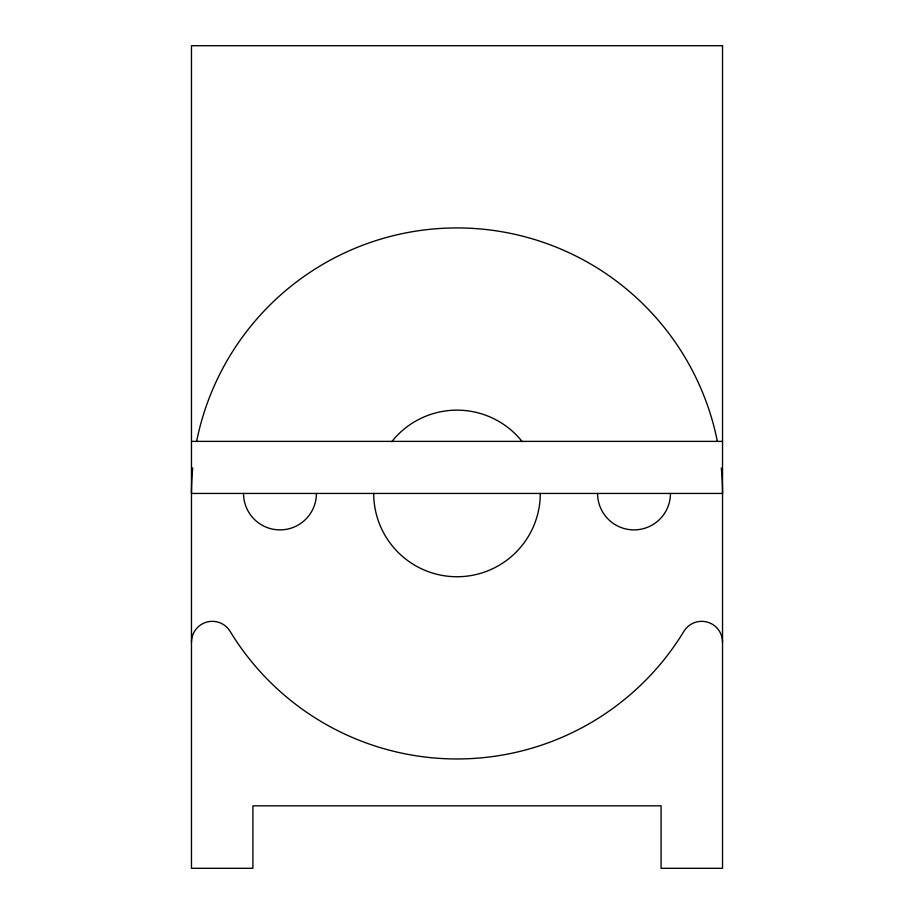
<?xml version="1.0" encoding="UTF-8"?>
<svg xmlns="http://www.w3.org/2000/svg" width="914" height="914" viewBox="0 0 914 914"><rect width="100%" height="100%" fill="white"/><g stroke="black" fill="none" stroke-linecap="round" stroke-linejoin="round"><path stroke-width="1.37" d="M191.472 441.382L722.528 441.382M192.705 467.945A265.528 265.528 0 0 0 191.472 493.446L722.528 493.446A265.528 265.528 0 0 0 721.295 467.945M196.647 441.291A265.528 265.528 0 0 1 717.353 441.291M316.427 493.446A36.446 36.446 0 0 1 279.981 529.892A36.446 36.446 0 0 1 243.535 493.446M540.3 493.446A83.3 83.3 0 0 1 457 576.745A83.3 83.3 0 0 1 373.7 493.446M391.763 441.645A83.3 83.3 0 0 1 522.237 441.645M670.465 493.446A36.446 36.446 0 0 1 634.019 529.892A36.446 36.446 0 0 1 597.573 493.446M191.472 642.165A20.828 20.828 0 0 1 230.1 631.346A265.528 265.528 0 0 0 683.901 631.346A20.828 20.828 0 0 1 722.528 642.165M722.528 45.7L191.472 45.7L191.472 868.3L252.915 868.3L252.915 805.828L661.085 805.828L661.085 868.3L722.528 868.3L722.528 45.7"/></g></svg>
